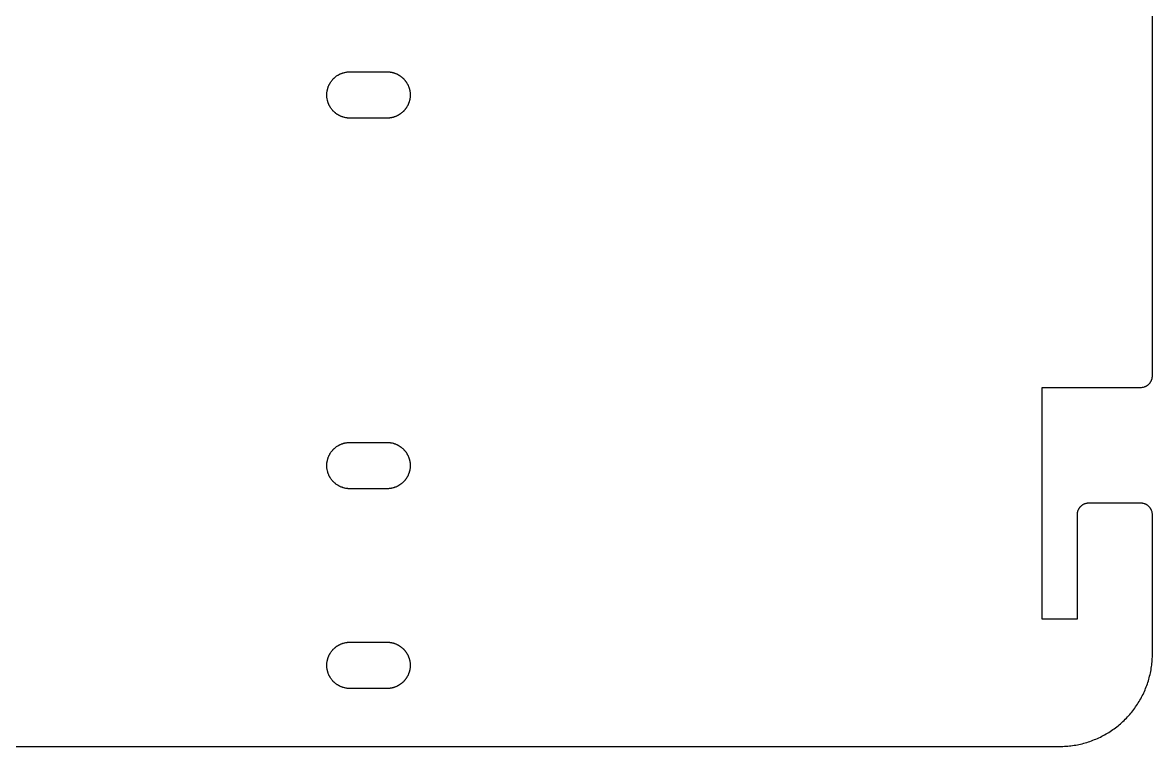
# Model space of a CAD drawing. Header units: metres. Extents: x 0 to 195, y 0 to 250.
# Drawn here: x 97.5 to 195, y 0 to 62.5 of the extents above; entities that cross this region are included whole.
import ezdxf

# ---------------------------------------------------------------- set-up
doc = ezdxf.new("R2010")
doc.units = ezdxf.units.M

msp = doc.modelspace()

# ---------------------------------------------------------------- linework, layer by layer
for p, q in [((195, 31.9824), (195, 212.317)), ((124.195, 57.5088), (124.218, 57.5352)), ((124.218, 57.5352), (124.24, 57.5625)), ((124.24, 57.5625), (124.264, 57.5879)), ((124.264, 57.5879), (124.287, 57.6143)), ((124.287, 57.6143), (124.312, 57.6396)), ((124.312, 57.6396), (124.36, 57.6885)), ((124.36, 57.6885), (124.386, 57.7129)), ((124.386, 57.7129), (124.412, 57.7363)), ((124.412, 57.7363), (124.438, 57.7598)), ((124.438, 57.7598), (124.465, 57.7822)), ((124.465, 57.7822), (124.491, 57.8047)), ((124.491, 57.8047), (124.546, 57.8477)), ((124.546, 57.8477), (124.603, 57.8887)), ((124.603, 57.8887), (124.661, 57.9277)), ((124.661, 57.9277), (124.69, 57.9463)), ((124.69, 57.9463), (124.72, 57.9639)), ((124.72, 57.9639), (124.75, 57.9824)), ((124.75, 57.9824), (124.78, 57.999)), ((124.78, 57.999), (124.812, 58.0156)), ((124.812, 58.0156), (124.842, 58.0322)), ((124.842, 58.0322), (124.873, 58.0479)), ((124.873, 58.0479), (124.904, 58.0625)), ((124.904, 58.0625), (124.937, 58.0771)), ((124.937, 58.0771), (125.001, 58.1045)), ((125.001, 58.1045), (125.033, 58.1172)), ((125.033, 58.1172), (125.066, 58.1289)), ((125.066, 58.1289), (125.099, 58.1406)), ((125.099, 58.1406), (125.132, 58.1523)), ((125.132, 58.1523), (125.165, 58.1631)), ((125.165, 58.1631), (125.198, 58.1729)), ((125.198, 58.1729), (125.267, 58.1904)), ((125.267, 58.1904), (125.3, 58.1992)), ((125.3, 58.1992), (125.402, 58.2197)), ((125.402, 58.2197), (125.438, 58.2256)), ((125.438, 58.2256), (125.506, 58.2354)), ((125.506, 58.2354), (125.541, 58.2393)), ((125.541, 58.2393), (125.576, 58.2422)), ((125.576, 58.2422), (125.61, 58.2451)), ((125.61, 58.2451), (125.681, 58.249)), ((125.681, 58.249), (125.715, 58.25)), ((125.715, 58.25), (128.985, 58.25)), ((128.985, 58.25), (129.02, 58.249)), ((129.02, 58.249), (129.09, 58.2451)), ((129.09, 58.2451), (129.124, 58.2422)), ((129.124, 58.2422), (129.159, 58.2393)), ((129.159, 58.2393), (129.193, 58.2354)), ((129.193, 58.2354), (129.229, 58.2305)), ((129.229, 58.2305), (129.263, 58.2256)), ((129.263, 58.2256), (129.297, 58.2197)), ((129.297, 58.2197), (129.332, 58.2129)), ((129.332, 58.2129), (129.366, 58.2061)), ((129.366, 58.2061), (129.399, 58.1992)), ((129.399, 58.1992), (129.468, 58.1816)), ((129.468, 58.1816), (129.501, 58.1729)), ((129.501, 58.1729), (129.535, 58.1631)), ((129.535, 58.1631), (129.568, 58.1523)), ((129.568, 58.1523), (129.602, 58.1406)), ((129.602, 58.1406), (129.634, 58.1289)), ((129.634, 58.1289), (129.667, 58.1172)), ((129.667, 58.1172), (129.699, 58.1045)), ((129.699, 58.1045), (129.764, 58.0771)), ((129.764, 58.0771), (129.795, 58.0625)), ((129.795, 58.0625), (129.827, 58.0479)), ((129.827, 58.0479), (129.858, 58.0322)), ((129.858, 58.0322), (129.889, 58.0156)), ((129.889, 58.0156), (129.92, 57.999)), ((129.92, 57.999), (129.95, 57.9824)), ((129.95, 57.9824), (129.98, 57.9639)), ((129.98, 57.9639), (130.01, 57.9463)), ((130.01, 57.9463), (130.039, 57.9277)), ((130.039, 57.9277), (130.068, 57.9082)), ((130.068, 57.9082), (130.097, 57.8887)), ((130.097, 57.8887), (130.126, 57.8682)), ((130.126, 57.8682), (130.153, 57.8477)), ((130.153, 57.8477), (130.182, 57.8262)), ((130.182, 57.8262), (130.209, 57.8047)), ((130.209, 57.8047), (130.262, 57.7598)), ((130.262, 57.7598), (130.314, 57.7129)), ((130.314, 57.7129), (130.339, 57.6885)), ((130.339, 57.6885), (130.364, 57.6641)), ((130.364, 57.6641), (130.389, 57.6396)), ((130.389, 57.6396), (130.413, 57.6143)), ((130.413, 57.6143), (130.437, 57.5879)), ((130.437, 57.5879), (130.459, 57.5625)), ((130.459, 57.5625), (130.482, 57.5352)), ((130.482, 57.5352), (130.504, 57.5088)), ((123.765, 56.4941), (123.774, 56.5625)), ((123.774, 56.5625), (123.78, 56.5977)), ((123.78, 56.5977), (123.801, 56.7002)), ((123.801, 56.7002), (123.81, 56.7334)), ((123.81, 56.7334), (123.827, 56.8018)), ((123.827, 56.8018), (123.837, 56.835)), ((123.837, 56.835), (123.848, 56.8682)), ((123.848, 56.8682), (123.859, 56.9014)), ((123.859, 56.9014), (123.871, 56.9336)), ((123.871, 56.9336), (123.883, 56.9668)), ((123.883, 56.9668), (123.896, 56.999)), ((123.896, 56.999), (123.923, 57.0635)), ((123.923, 57.0635), (123.938, 57.0957)), ((123.938, 57.0957), (123.952, 57.127)), ((123.952, 57.127), (123.968, 57.1582)), ((123.968, 57.1582), (123.984, 57.1885)), ((123.984, 57.1885), (124.001, 57.2197)), ((124.001, 57.2197), (124.018, 57.25)), ((124.018, 57.25), (124.036, 57.2803)), ((124.036, 57.2803), (124.054, 57.3096)), ((124.054, 57.3096), (124.072, 57.3389)), ((124.072, 57.3389), (124.111, 57.3975)), ((124.111, 57.3975), (124.152, 57.4541)), ((124.152, 57.4541), (124.195, 57.5088)), ((130.504, 57.5088), (130.526, 57.4814)), ((130.526, 57.4814), (130.547, 57.4541)), ((130.547, 57.4541), (130.568, 57.4258)), ((130.568, 57.4258), (130.588, 57.3975)), ((130.588, 57.3975), (130.608, 57.3682)), ((130.608, 57.3682), (130.627, 57.3389)), ((130.627, 57.3389), (130.646, 57.3096)), ((130.646, 57.3096), (130.664, 57.2803)), ((130.664, 57.2803), (130.699, 57.2197)), ((130.699, 57.2197), (130.716, 57.1885)), ((130.716, 57.1885), (130.732, 57.1582)), ((130.732, 57.1582), (130.748, 57.127)), ((130.748, 57.127), (130.763, 57.0957)), ((130.763, 57.0957), (130.777, 57.0635)), ((130.777, 57.0635), (130.805, 56.999)), ((130.805, 56.999), (130.817, 56.9668)), ((130.817, 56.9668), (130.829, 56.9336)), ((130.829, 56.9336), (130.841, 56.9014)), ((130.841, 56.9014), (130.853, 56.8682)), ((130.853, 56.8682), (130.872, 56.8018)), ((130.872, 56.8018), (130.882, 56.7676)), ((130.882, 56.7676), (130.891, 56.7334)), ((130.891, 56.7334), (130.898, 56.7002)), ((130.898, 56.7002), (130.906, 56.666)), ((130.906, 56.666), (130.92, 56.5977)), ((130.92, 56.5977), (130.926, 56.5625)), ((130.926, 56.5625), (130.936, 56.4941)), ((123.75, 56.2852), (123.751, 56.3193)), ((123.75, 56.2148), (123.75, 56.2852)), ((123.751, 56.1807), (123.75, 56.2148)), ((123.751, 56.3193), (123.755, 56.3896)), ((123.755, 56.1104), (123.751, 56.1807)), ((123.755, 56.3896), (123.758, 56.4238)), ((123.758, 56.0762), (123.755, 56.1104)), ((123.758, 56.4238), (123.761, 56.459)), ((123.761, 56.041), (123.758, 56.0762)), ((123.761, 56.459), (123.765, 56.4941)), ((123.765, 56.0059), (123.761, 56.041)), ((123.774, 55.9375), (123.765, 56.0059)), ((123.78, 55.9023), (123.774, 55.9375)), ((123.801, 55.7998), (123.78, 55.9023)), ((123.81, 55.7666), (123.801, 55.7998)), ((123.827, 55.6982), (123.81, 55.7666)), ((123.837, 55.665), (123.827, 55.6982)), ((123.848, 55.6318), (123.837, 55.665)), ((123.859, 55.5986), (123.848, 55.6318)), ((123.871, 55.5664), (123.859, 55.5986)), ((130.841, 55.5986), (130.829, 55.5664)), ((130.853, 55.6318), (130.841, 55.5986)), ((130.872, 55.6982), (130.853, 55.6318)), ((130.882, 55.7324), (130.872, 55.6982)), ((130.891, 55.7666), (130.882, 55.7324)), ((130.898, 55.7998), (130.891, 55.7666)), ((130.906, 55.834), (130.898, 55.7998)), ((130.92, 55.9023), (130.906, 55.834)), ((130.926, 55.9375), (130.92, 55.9023)), ((130.936, 56.0059), (130.926, 55.9375)), ((130.936, 56.4941), (130.939, 56.459)), ((130.939, 56.041), (130.936, 56.0059)), ((130.939, 56.459), (130.942, 56.4238)), ((130.942, 56.0762), (130.939, 56.041)), ((130.942, 56.4238), (130.945, 56.3896)), ((130.945, 56.1104), (130.942, 56.0762)), ((130.945, 56.3896), (130.949, 56.3193)), ((130.949, 56.1807), (130.945, 56.1104)), ((130.949, 56.3193), (130.949, 56.2852)), ((130.949, 56.2852), (130.95, 56.25)), ((130.95, 56.25), (130.949, 56.2148)), ((130.949, 56.2148), (130.949, 56.1807)), ((123.883, 55.5332), (123.871, 55.5664)), ((123.896, 55.501), (123.883, 55.5332)), ((123.923, 55.4365), (123.896, 55.501)), ((123.938, 55.4043), (123.923, 55.4365)), ((123.952, 55.373), (123.938, 55.4043)), ((123.968, 55.3418), (123.952, 55.373)), ((123.984, 55.3115), (123.968, 55.3418)), ((124.001, 55.2803), (123.984, 55.3115)), ((124.018, 55.25), (124.001, 55.2803)), ((124.036, 55.2197), (124.018, 55.25)), ((124.054, 55.1904), (124.036, 55.2197)), ((124.072, 55.1611), (124.054, 55.1904)), ((124.111, 55.1025), (124.072, 55.1611)), ((124.152, 55.0459), (124.111, 55.1025)), ((124.195, 54.9912), (124.152, 55.0459)), ((124.218, 54.9648), (124.195, 54.9912)), ((124.24, 54.9375), (124.218, 54.9648)), ((124.264, 54.9121), (124.24, 54.9375)), ((124.287, 54.8857), (124.264, 54.9121)), ((124.312, 54.8604), (124.287, 54.8857)), ((124.36, 54.8115), (124.312, 54.8604)), ((124.386, 54.7871), (124.36, 54.8115)), ((124.412, 54.7637), (124.386, 54.7871)), ((124.438, 54.7402), (124.412, 54.7637)), ((124.465, 54.7178), (124.438, 54.7402)), ((124.491, 54.6953), (124.465, 54.7178)), ((124.546, 54.6523), (124.491, 54.6953)), ((124.603, 54.6113), (124.546, 54.6523)), ((124.661, 54.5723), (124.603, 54.6113)), ((130.097, 54.6113), (130.068, 54.5918)), ((130.126, 54.6318), (130.097, 54.6113)), ((130.153, 54.6523), (130.126, 54.6318)), ((130.182, 54.6738), (130.153, 54.6523)), ((130.209, 54.6953), (130.182, 54.6738)), ((130.262, 54.7402), (130.209, 54.6953)), ((130.314, 54.7871), (130.262, 54.7402)), ((130.339, 54.8115), (130.314, 54.7871)), ((130.364, 54.8359), (130.339, 54.8115)), ((130.389, 54.8604), (130.364, 54.8359)), ((130.413, 54.8857), (130.389, 54.8604)), ((130.437, 54.9121), (130.413, 54.8857)), ((130.459, 54.9375), (130.437, 54.9121)), ((130.482, 54.9648), (130.459, 54.9375)), ((130.504, 54.9912), (130.482, 54.9648)), ((130.526, 55.0186), (130.504, 54.9912)), ((130.547, 55.0459), (130.526, 55.0186)), ((130.568, 55.0742), (130.547, 55.0459)), ((130.588, 55.1025), (130.568, 55.0742)), ((130.608, 55.1318), (130.588, 55.1025)), ((130.627, 55.1611), (130.608, 55.1318)), ((130.646, 55.1904), (130.627, 55.1611)), ((130.664, 55.2197), (130.646, 55.1904)), ((130.699, 55.2803), (130.664, 55.2197)), ((130.716, 55.3115), (130.699, 55.2803)), ((130.732, 55.3418), (130.716, 55.3115)), ((130.748, 55.373), (130.732, 55.3418)), ((130.763, 55.4043), (130.748, 55.373)), ((130.777, 55.4365), (130.763, 55.4043)), ((130.805, 55.501), (130.777, 55.4365)), ((130.817, 55.5332), (130.805, 55.501)), ((130.829, 55.5664), (130.817, 55.5332)), ((124.69, 54.5537), (124.661, 54.5723)), ((124.72, 54.5361), (124.69, 54.5537)), ((124.75, 54.5176), (124.72, 54.5361)), ((124.78, 54.501), (124.75, 54.5176)), ((124.812, 54.4844), (124.78, 54.501)), ((124.842, 54.4678), (124.812, 54.4844)), ((124.873, 54.4521), (124.842, 54.4678)), ((124.904, 54.4375), (124.873, 54.4521)), ((124.937, 54.4229), (124.904, 54.4375)), ((125.001, 54.3955), (124.937, 54.4229)), ((125.033, 54.3828), (125.001, 54.3955)), ((125.066, 54.3711), (125.033, 54.3828)), ((125.099, 54.3594), (125.066, 54.3711)), ((125.132, 54.3477), (125.099, 54.3594)), ((125.165, 54.3369), (125.132, 54.3477)), ((125.198, 54.3271), (125.165, 54.3369)), ((125.267, 54.3096), (125.198, 54.3271)), ((125.3, 54.3008), (125.267, 54.3096)), ((125.402, 54.2803), (125.3, 54.3008)), ((125.438, 54.2744), (125.402, 54.2803)), ((125.506, 54.2646), (125.438, 54.2744)), ((125.541, 54.2607), (125.506, 54.2646)), ((125.576, 54.2578), (125.541, 54.2607)), ((125.61, 54.2549), (125.576, 54.2578)), ((125.681, 54.251), (125.61, 54.2549)), ((125.715, 54.25), (125.681, 54.251)), ((128.985, 54.25), (125.715, 54.25)), ((129.02, 54.251), (128.985, 54.25)), ((129.09, 54.2549), (129.02, 54.251)), ((129.124, 54.2578), (129.09, 54.2549)), ((129.159, 54.2607), (129.124, 54.2578)), ((129.193, 54.2646), (129.159, 54.2607)), ((129.229, 54.2695), (129.193, 54.2646)), ((129.263, 54.2744), (129.229, 54.2695)), ((129.297, 54.2803), (129.263, 54.2744)), ((129.332, 54.2871), (129.297, 54.2803)), ((129.366, 54.2939), (129.332, 54.2871)), ((129.399, 54.3008), (129.366, 54.2939)), ((129.468, 54.3184), (129.399, 54.3008)), ((129.501, 54.3271), (129.468, 54.3184)), ((129.535, 54.3369), (129.501, 54.3271)), ((129.568, 54.3477), (129.535, 54.3369)), ((129.602, 54.3594), (129.568, 54.3477)), ((129.634, 54.3711), (129.602, 54.3594)), ((129.667, 54.3828), (129.634, 54.3711)), ((129.699, 54.3955), (129.667, 54.3828)), ((129.764, 54.4229), (129.699, 54.3955)), ((129.795, 54.4375), (129.764, 54.4229)), ((129.827, 54.4521), (129.795, 54.4375)), ((129.858, 54.4678), (129.827, 54.4521)), ((129.889, 54.4844), (129.858, 54.4678)), ((129.92, 54.501), (129.889, 54.4844)), ((129.95, 54.5176), (129.92, 54.501)), ((129.98, 54.5361), (129.95, 54.5176)), ((130.01, 54.5537), (129.98, 54.5361)), ((130.039, 54.5723), (130.01, 54.5537)), ((130.068, 54.5918), (130.039, 54.5723)), ((194.588, 31.1914), (194.602, 31.2012)), ((194.602, 31.2012), (194.629, 31.2227)), ((194.629, 31.2227), (194.643, 31.2344)), ((194.643, 31.2344), (194.656, 31.2451)), ((194.656, 31.2451), (194.694, 31.2803)), ((194.694, 31.2803), (194.72, 31.3057)), ((194.72, 31.3057), (194.755, 31.3438)), ((194.755, 31.3438), (194.766, 31.3574)), ((194.766, 31.3574), (194.777, 31.3711)), ((194.777, 31.3711), (194.799, 31.3984)), ((194.799, 31.3984), (194.809, 31.4121)), ((194.809, 31.4121), (194.819, 31.4268)), ((194.819, 31.4268), (194.829, 31.4404)), ((194.829, 31.4404), (194.839, 31.4551)), ((194.839, 31.4551), (194.848, 31.4697)), ((194.848, 31.4697), (194.857, 31.4854)), ((194.857, 31.4854), (194.866, 31.5)), ((194.866, 31.5), (194.875, 31.5156)), ((194.875, 31.5156), (194.883, 31.5303)), ((194.883, 31.5303), (194.906, 31.5771)), ((194.906, 31.5771), (194.913, 31.5938)), ((194.913, 31.5938), (194.921, 31.6094)), ((194.921, 31.6094), (194.927, 31.625)), ((194.927, 31.625), (194.934, 31.6416)), ((194.934, 31.6416), (194.951, 31.6914)), ((194.951, 31.6914), (194.971, 31.7578)), ((194.971, 31.7578), (194.975, 31.7754)), ((194.975, 31.7754), (194.979, 31.792)), ((194.979, 31.792), (194.981, 31.8096)), ((194.981, 31.8096), (194.984, 31.8262)), ((194.984, 31.8262), (194.987, 31.8438)), ((194.987, 31.8438), (194.99, 31.8604)), ((194.99, 31.8604), (194.998, 31.9307)), ((194.998, 31.9307), (194.999, 31.9473)), ((194.999, 31.9648), (195, 31.9824)), ((194.999, 31.9473), (194.999, 31.9648)), ((185.5, 11), (185.5, 31)), ((185.5, 31), (194.018, 31)), ((194.018, 31), (194.035, 31.001)), ((194.035, 31.001), (194.053, 31.001)), ((194.053, 31.001), (194.069, 31.002)), ((194.069, 31.002), (194.14, 31.0098)), ((194.14, 31.0098), (194.156, 31.0127)), ((194.156, 31.0127), (194.174, 31.0156)), ((194.174, 31.0156), (194.19, 31.0186)), ((194.19, 31.0186), (194.208, 31.0215)), ((194.208, 31.0215), (194.225, 31.0254)), ((194.225, 31.0254), (194.242, 31.0293)), ((194.242, 31.0293), (194.309, 31.0488)), ((194.309, 31.0488), (194.358, 31.0664)), ((194.358, 31.0664), (194.375, 31.0732)), ((194.375, 31.0732), (194.391, 31.0791)), ((194.391, 31.0791), (194.406, 31.0869)), ((194.406, 31.0869), (194.423, 31.0938)), ((194.423, 31.0938), (194.47, 31.1172)), ((194.47, 31.1172), (194.484, 31.125)), ((194.484, 31.125), (194.5, 31.1338)), ((194.5, 31.1338), (194.515, 31.1426)), ((194.515, 31.1426), (194.53, 31.1523)), ((194.53, 31.1523), (194.545, 31.1611)), ((194.545, 31.1611), (194.56, 31.1709)), ((194.56, 31.1709), (194.573, 31.1807)), ((194.573, 31.1807), (194.588, 31.1914)), ((124.072, 25.3389), (124.111, 25.3975)), ((124.111, 25.3975), (124.152, 25.4541)), ((124.152, 25.4541), (124.195, 25.5088)), ((124.195, 25.5088), (124.218, 25.5352)), ((124.218, 25.5352), (124.24, 25.5625)), ((124.24, 25.5625), (124.264, 25.5879)), ((124.264, 25.5879), (124.287, 25.6143)), ((124.287, 25.6143), (124.312, 25.6396)), ((124.312, 25.6396), (124.36, 25.6885)), ((124.36, 25.6885), (124.386, 25.7129)), ((124.386, 25.7129), (124.412, 25.7363)), ((124.412, 25.7363), (124.438, 25.7598)), ((124.438, 25.7598), (124.465, 25.7822)), ((124.465, 25.7822), (124.491, 25.8047)), ((124.491, 25.8047), (124.546, 25.8477)), ((124.546, 25.8477), (124.603, 25.8887)), ((124.603, 25.8887), (124.661, 25.9277)), ((124.661, 25.9277), (124.69, 25.9463)), ((124.69, 25.9463), (124.72, 25.9639)), ((124.72, 25.9639), (124.75, 25.9824)), ((124.75, 25.9824), (124.78, 25.999)), ((124.78, 25.999), (124.812, 26.0156)), ((124.812, 26.0156), (124.842, 26.0322)), ((124.842, 26.0322), (124.873, 26.0479)), ((124.873, 26.0479), (124.904, 26.0625)), ((124.904, 26.0625), (124.937, 26.0771)), ((124.937, 26.0771), (125.001, 26.1045)), ((125.001, 26.1045), (125.033, 26.1172)), ((125.033, 26.1172), (125.066, 26.1289)), ((125.066, 26.1289), (125.099, 26.1406)), ((125.099, 26.1406), (125.132, 26.1523)), ((125.132, 26.1523), (125.165, 26.1631)), ((125.165, 26.1631), (125.198, 26.1729)), ((125.198, 26.1729), (125.267, 26.1904)), ((125.267, 26.1904), (125.3, 26.1992)), ((125.3, 26.1992), (125.402, 26.2197)), ((125.402, 26.2197), (125.438, 26.2256)), ((125.438, 26.2256), (125.506, 26.2354)), ((125.506, 26.2354), (125.541, 26.2393)), ((125.541, 26.2393), (125.576, 26.2422)), ((125.576, 26.2422), (125.61, 26.2451)), ((125.61, 26.2451), (125.681, 26.249)), ((125.681, 26.249), (125.715, 26.25)), ((125.715, 26.25), (128.985, 26.25)), ((128.985, 26.25), (129.02, 26.249)), ((129.02, 26.249), (129.09, 26.2451)), ((129.09, 26.2451), (129.124, 26.2422)), ((129.124, 26.2422), (129.159, 26.2393)), ((129.159, 26.2393), (129.193, 26.2354)), ((129.193, 26.2354), (129.229, 26.2305)), ((129.229, 26.2305), (129.263, 26.2256)), ((129.263, 26.2256), (129.297, 26.2197)), ((129.297, 26.2197), (129.332, 26.2129)), ((129.332, 26.2129), (129.366, 26.2061)), ((129.366, 26.2061), (129.399, 26.1992)), ((129.399, 26.1992), (129.468, 26.1816)), ((129.468, 26.1816), (129.501, 26.1729)), ((129.501, 26.1729), (129.535, 26.1631)), ((129.535, 26.1631), (129.568, 26.1523)), ((129.568, 26.1523), (129.602, 26.1406)), ((129.602, 26.1406), (129.634, 26.1289)), ((129.634, 26.1289), (129.667, 26.1172)), ((129.667, 26.1172), (129.699, 26.1045)), ((129.699, 26.1045), (129.764, 26.0771)), ((129.764, 26.0771), (129.795, 26.0625)), ((129.795, 26.0625), (129.827, 26.0479)), ((129.827, 26.0479), (129.858, 26.0322)), ((129.858, 26.0322), (129.889, 26.0156)), ((129.889, 26.0156), (129.92, 25.999)), ((129.92, 25.999), (129.95, 25.9824)), ((129.95, 25.9824), (129.98, 25.9639)), ((129.98, 25.9639), (130.01, 25.9463)), ((130.01, 25.9463), (130.039, 25.9277)), ((130.039, 25.9277), (130.068, 25.9082)), ((130.068, 25.9082), (130.097, 25.8887)), ((130.097, 25.8887), (130.126, 25.8682)), ((130.126, 25.8682), (130.153, 25.8477)), ((130.153, 25.8477), (130.182, 25.8262)), ((130.182, 25.8262), (130.209, 25.8047)), ((130.209, 25.8047), (130.262, 25.7598)), ((130.262, 25.7598), (130.314, 25.7129)), ((130.314, 25.7129), (130.339, 25.6885)), ((130.339, 25.6885), (130.364, 25.6641)), ((130.364, 25.6641), (130.389, 25.6396)), ((130.389, 25.6396), (130.413, 25.6143)), ((130.413, 25.6143), (130.437, 25.5879)), ((130.437, 25.5879), (130.459, 25.5625)), ((130.459, 25.5625), (130.482, 25.5352)), ((130.482, 25.5352), (130.504, 25.5088)), ((130.504, 25.5088), (130.526, 25.4814)), ((130.526, 25.4814), (130.547, 25.4541)), ((130.547, 25.4541), (130.568, 25.4258)), ((130.568, 25.4258), (130.588, 25.3975)), ((130.588, 25.3975), (130.608, 25.3682)), ((130.608, 25.3682), (130.627, 25.3389)), ((123.751, 24.3193), (123.755, 24.3896)), ((123.755, 24.3896), (123.758, 24.4238)), ((123.758, 24.4238), (123.761, 24.459)), ((123.761, 24.459), (123.765, 24.4941)), ((123.765, 24.4941), (123.774, 24.5625)), ((123.774, 24.5625), (123.78, 24.5977)), ((123.78, 24.5977), (123.801, 24.7002)), ((123.801, 24.7002), (123.81, 24.7334)), ((123.81, 24.7334), (123.827, 24.8018)), ((123.827, 24.8018), (123.837, 24.835)), ((123.837, 24.835), (123.848, 24.8682)), ((123.848, 24.8682), (123.859, 24.9014)), ((123.859, 24.9014), (123.871, 24.9336)), ((123.871, 24.9336), (123.883, 24.9668)), ((123.883, 24.9668), (123.896, 24.999)), ((123.896, 24.999), (123.923, 25.0635)), ((123.923, 25.0635), (123.938, 25.0957)), ((123.938, 25.0957), (123.952, 25.127)), ((123.952, 25.127), (123.968, 25.1582)), ((123.968, 25.1582), (123.984, 25.1885)), ((123.984, 25.1885), (124.001, 25.2197)), ((124.001, 25.2197), (124.018, 25.25)), ((124.018, 25.25), (124.036, 25.2803)), ((124.036, 25.2803), (124.054, 25.3096)), ((124.054, 25.3096), (124.072, 25.3389)), ((130.627, 25.3389), (130.646, 25.3096)), ((130.646, 25.3096), (130.664, 25.2803)), ((130.664, 25.2803), (130.699, 25.2197)), ((130.699, 25.2197), (130.716, 25.1885)), ((130.716, 25.1885), (130.732, 25.1582)), ((130.732, 25.1582), (130.748, 25.127)), ((130.748, 25.127), (130.763, 25.0957)), ((130.763, 25.0957), (130.777, 25.0635)), ((130.777, 25.0635), (130.805, 24.999)), ((130.805, 24.999), (130.817, 24.9668)), ((130.817, 24.9668), (130.829, 24.9336)), ((130.829, 24.9336), (130.841, 24.9014)), ((130.841, 24.9014), (130.853, 24.8682)), ((130.853, 24.8682), (130.872, 24.8018)), ((130.872, 24.8018), (130.882, 24.7676)), ((130.882, 24.7676), (130.891, 24.7334)), ((130.891, 24.7334), (130.898, 24.7002)), ((130.898, 24.7002), (130.906, 24.666)), ((130.906, 24.666), (130.92, 24.5977)), ((130.92, 24.5977), (130.926, 24.5625)), ((130.926, 24.5625), (130.936, 24.4941)), ((130.936, 24.4941), (130.939, 24.459)), ((130.939, 24.459), (130.942, 24.4238)), ((130.942, 24.4238), (130.945, 24.3896)), ((130.945, 24.3896), (130.949, 24.3193)), ((123.75, 24.2852), (123.751, 24.3193)), ((123.75, 24.2148), (123.75, 24.2852)), ((123.751, 24.1807), (123.75, 24.2148)), ((123.755, 24.1104), (123.751, 24.1807)), ((123.758, 24.0762), (123.755, 24.1104)), ((123.761, 24.041), (123.758, 24.0762)), ((123.765, 24.0059), (123.761, 24.041)), ((123.774, 23.9375), (123.765, 24.0059)), ((123.78, 23.9023), (123.774, 23.9375)), ((123.801, 23.7998), (123.78, 23.9023)), ((123.81, 23.7666), (123.801, 23.7998)), ((123.827, 23.6982), (123.81, 23.7666)), ((123.837, 23.665), (123.827, 23.6982)), ((123.848, 23.6318), (123.837, 23.665)), ((123.859, 23.5986), (123.848, 23.6318)), ((123.871, 23.5664), (123.859, 23.5986)), ((123.883, 23.5332), (123.871, 23.5664)), ((123.896, 23.501), (123.883, 23.5332)), ((123.923, 23.4365), (123.896, 23.501)), ((123.938, 23.4043), (123.923, 23.4365)), ((123.952, 23.373), (123.938, 23.4043)), ((130.763, 23.4043), (130.748, 23.373)), ((130.777, 23.4365), (130.763, 23.4043)), ((130.805, 23.501), (130.777, 23.4365)), ((130.817, 23.5332), (130.805, 23.501)), ((130.829, 23.5664), (130.817, 23.5332)), ((130.841, 23.5986), (130.829, 23.5664)), ((130.853, 23.6318), (130.841, 23.5986)), ((130.872, 23.6982), (130.853, 23.6318)), ((130.882, 23.7324), (130.872, 23.6982)), ((130.891, 23.7666), (130.882, 23.7324)), ((130.898, 23.7998), (130.891, 23.7666)), ((130.906, 23.834), (130.898, 23.7998)), ((130.92, 23.9023), (130.906, 23.834)), ((130.926, 23.9375), (130.92, 23.9023)), ((130.936, 24.0059), (130.926, 23.9375)), ((130.939, 24.041), (130.936, 24.0059)), ((130.942, 24.0762), (130.939, 24.041)), ((130.945, 24.1104), (130.942, 24.0762)), ((130.949, 24.1807), (130.945, 24.1104)), ((130.949, 24.3193), (130.949, 24.2852)), ((130.949, 24.2852), (130.95, 24.25)), ((130.95, 24.25), (130.949, 24.2148)), ((130.949, 24.2148), (130.949, 24.1807)), ((123.968, 23.3418), (123.952, 23.373)), ((123.984, 23.3115), (123.968, 23.3418)), ((124.001, 23.2803), (123.984, 23.3115)), ((124.018, 23.25), (124.001, 23.2803)), ((124.036, 23.2197), (124.018, 23.25)), ((124.054, 23.1904), (124.036, 23.2197)), ((124.072, 23.1611), (124.054, 23.1904)), ((124.111, 23.1025), (124.072, 23.1611)), ((124.152, 23.0459), (124.111, 23.1025)), ((124.195, 22.9912), (124.152, 23.0459)), ((124.218, 22.9648), (124.195, 22.9912)), ((124.24, 22.9375), (124.218, 22.9648)), ((124.264, 22.9121), (124.24, 22.9375)), ((124.287, 22.8857), (124.264, 22.9121)), ((124.312, 22.8604), (124.287, 22.8857)), ((124.36, 22.8115), (124.312, 22.8604)), ((124.386, 22.7871), (124.36, 22.8115)), ((124.412, 22.7637), (124.386, 22.7871)), ((124.438, 22.7402), (124.412, 22.7637)), ((124.465, 22.7178), (124.438, 22.7402)), ((124.491, 22.6953), (124.465, 22.7178)), ((124.546, 22.6523), (124.491, 22.6953)), ((124.603, 22.6113), (124.546, 22.6523)), ((124.661, 22.5723), (124.603, 22.6113)), ((124.69, 22.5537), (124.661, 22.5723)), ((124.72, 22.5361), (124.69, 22.5537)), ((124.75, 22.5176), (124.72, 22.5361)), ((124.78, 22.501), (124.75, 22.5176)), ((124.812, 22.4844), (124.78, 22.501)), ((124.842, 22.4678), (124.812, 22.4844)), ((124.873, 22.4521), (124.842, 22.4678)), ((124.904, 22.4375), (124.873, 22.4521)), ((124.937, 22.4229), (124.904, 22.4375)), ((129.795, 22.4375), (129.764, 22.4229)), ((129.827, 22.4521), (129.795, 22.4375)), ((129.858, 22.4678), (129.827, 22.4521)), ((129.889, 22.4844), (129.858, 22.4678)), ((129.92, 22.501), (129.889, 22.4844)), ((129.95, 22.5176), (129.92, 22.501)), ((129.98, 22.5361), (129.95, 22.5176)), ((130.01, 22.5537), (129.98, 22.5361)), ((130.039, 22.5723), (130.01, 22.5537)), ((130.068, 22.5918), (130.039, 22.5723)), ((130.097, 22.6113), (130.068, 22.5918)), ((130.126, 22.6318), (130.097, 22.6113)), ((130.153, 22.6523), (130.126, 22.6318)), ((130.182, 22.6738), (130.153, 22.6523)), ((130.209, 22.6953), (130.182, 22.6738)), ((130.262, 22.7402), (130.209, 22.6953)), ((130.314, 22.7871), (130.262, 22.7402)), ((130.339, 22.8115), (130.314, 22.7871)), ((130.364, 22.8359), (130.339, 22.8115)), ((130.389, 22.8604), (130.364, 22.8359)), ((130.413, 22.8857), (130.389, 22.8604)), ((130.437, 22.9121), (130.413, 22.8857)), ((130.459, 22.9375), (130.437, 22.9121)), ((130.482, 22.9648), (130.459, 22.9375)), ((130.504, 22.9912), (130.482, 22.9648)), ((130.526, 23.0186), (130.504, 22.9912)), ((130.547, 23.0459), (130.526, 23.0186)), ((130.568, 23.0742), (130.547, 23.0459)), ((130.588, 23.1025), (130.568, 23.0742)), ((130.608, 23.1318), (130.588, 23.1025)), ((130.627, 23.1611), (130.608, 23.1318)), ((130.646, 23.1904), (130.627, 23.1611)), ((130.664, 23.2197), (130.646, 23.1904)), ((130.699, 23.2803), (130.664, 23.2197)), ((130.716, 23.3115), (130.699, 23.2803)), ((130.732, 23.3418), (130.716, 23.3115)), ((130.748, 23.373), (130.732, 23.3418)), ((125.001, 22.3955), (124.937, 22.4229)), ((125.033, 22.3828), (125.001, 22.3955)), ((125.066, 22.3711), (125.033, 22.3828)), ((125.099, 22.3594), (125.066, 22.3711)), ((125.132, 22.3477), (125.099, 22.3594)), ((125.165, 22.3369), (125.132, 22.3477)), ((125.198, 22.3271), (125.165, 22.3369)), ((125.267, 22.3096), (125.198, 22.3271)), ((125.3, 22.3008), (125.267, 22.3096)), ((125.402, 22.2803), (125.3, 22.3008)), ((125.438, 22.2744), (125.402, 22.2803)), ((125.506, 22.2646), (125.438, 22.2744)), ((125.541, 22.2607), (125.506, 22.2646)), ((125.576, 22.2578), (125.541, 22.2607)), ((125.61, 22.2549), (125.576, 22.2578)), ((125.681, 22.251), (125.61, 22.2549)), ((125.715, 22.25), (125.681, 22.251)), ((128.985, 22.25), (125.715, 22.25)), ((129.02, 22.251), (128.985, 22.25)), ((129.09, 22.2549), (129.02, 22.251)), ((129.124, 22.2578), (129.09, 22.2549)), ((129.159, 22.2607), (129.124, 22.2578)), ((129.193, 22.2646), (129.159, 22.2607)), ((129.229, 22.2695), (129.193, 22.2646)), ((129.263, 22.2744), (129.229, 22.2695)), ((129.297, 22.2803), (129.263, 22.2744)), ((129.332, 22.2871), (129.297, 22.2803)), ((129.366, 22.2939), (129.332, 22.2871)), ((129.399, 22.3008), (129.366, 22.2939)), ((129.468, 22.3184), (129.399, 22.3008)), ((129.501, 22.3271), (129.468, 22.3184)), ((129.535, 22.3369), (129.501, 22.3271)), ((129.568, 22.3477), (129.535, 22.3369)), ((129.602, 22.3594), (129.568, 22.3477)), ((129.634, 22.3711), (129.602, 22.3594)), ((129.667, 22.3828), (129.634, 22.3711)), ((129.699, 22.3955), (129.667, 22.3828)), ((129.764, 22.4229), (129.699, 22.3955)), ((188.625, 20.4844), (188.617, 20.4697)), ((188.634, 20.5), (188.625, 20.4844)), ((188.643, 20.5146), (188.634, 20.5)), ((188.652, 20.5303), (188.643, 20.5146)), ((188.661, 20.5449), (188.652, 20.5303)), ((188.671, 20.5596), (188.661, 20.5449)), ((188.681, 20.5732), (188.671, 20.5596)), ((188.691, 20.5879), (188.681, 20.5732)), ((188.701, 20.6016), (188.691, 20.5879)), ((188.723, 20.6289), (188.701, 20.6016)), ((188.734, 20.6426), (188.723, 20.6289)), ((188.745, 20.6562), (188.734, 20.6426)), ((188.78, 20.6943), (188.745, 20.6562)), ((188.806, 20.7197), (188.78, 20.6943)), ((188.844, 20.7549), (188.806, 20.7197)), ((188.857, 20.7656), (188.844, 20.7549)), ((188.871, 20.7773), (188.857, 20.7656)), ((188.898, 20.7988), (188.871, 20.7773)), ((188.912, 20.8086), (188.898, 20.7988)), ((188.927, 20.8193), (188.912, 20.8086)), ((188.94, 20.8291), (188.927, 20.8193)), ((188.955, 20.8389), (188.94, 20.8291)), ((188.97, 20.8477), (188.955, 20.8389)), ((188.985, 20.8574), (188.97, 20.8477)), ((189, 20.8662), (188.985, 20.8574)), ((189.016, 20.875), (189, 20.8662)), ((189.03, 20.8828), (189.016, 20.875)), ((189.077, 20.9062), (189.03, 20.8828)), ((189.094, 20.9131), (189.077, 20.9062)), ((189.109, 20.9209), (189.094, 20.9131)), ((189.125, 20.9268), (189.109, 20.9209)), ((189.142, 20.9336), (189.125, 20.9268)), ((189.191, 20.9512), (189.142, 20.9336)), ((189.258, 20.9707), (189.191, 20.9512)), ((189.275, 20.9746), (189.258, 20.9707)), ((189.292, 20.9785), (189.275, 20.9746)), ((189.31, 20.9814), (189.292, 20.9785)), ((189.326, 20.9844), (189.31, 20.9814)), ((189.344, 20.9873), (189.326, 20.9844)), ((189.36, 20.9902), (189.344, 20.9873)), ((189.431, 20.998), (189.36, 20.9902)), ((189.447, 20.999), (189.431, 20.998)), ((189.465, 20.999), (189.447, 20.999)), ((189.482, 21), (189.465, 20.999)), ((194.018, 21), (189.482, 21)), ((194.035, 20.999), (194.018, 21)), ((194.053, 20.999), (194.035, 20.999)), ((194.069, 20.998), (194.053, 20.999)), ((194.14, 20.9902), (194.069, 20.998)), ((194.156, 20.9873), (194.14, 20.9902)), ((194.174, 20.9844), (194.156, 20.9873)), ((194.19, 20.9814), (194.174, 20.9844)), ((194.208, 20.9785), (194.19, 20.9814)), ((194.225, 20.9746), (194.208, 20.9785)), ((194.242, 20.9707), (194.225, 20.9746)), ((194.309, 20.9512), (194.242, 20.9707)), ((194.358, 20.9336), (194.309, 20.9512)), ((194.375, 20.9268), (194.358, 20.9336)), ((194.391, 20.9209), (194.375, 20.9268)), ((194.406, 20.9131), (194.391, 20.9209)), ((194.423, 20.9062), (194.406, 20.9131)), ((194.47, 20.8828), (194.423, 20.9062)), ((194.484, 20.875), (194.47, 20.8828)), ((194.5, 20.8662), (194.484, 20.875)), ((194.515, 20.8574), (194.5, 20.8662)), ((194.53, 20.8477), (194.515, 20.8574)), ((194.545, 20.8389), (194.53, 20.8477)), ((194.56, 20.8291), (194.545, 20.8389)), ((194.573, 20.8193), (194.56, 20.8291)), ((194.588, 20.8086), (194.573, 20.8193)), ((194.602, 20.7988), (194.588, 20.8086)), ((194.629, 20.7773), (194.602, 20.7988)), ((194.643, 20.7656), (194.629, 20.7773)), ((194.656, 20.7549), (194.643, 20.7656)), ((194.694, 20.7197), (194.656, 20.7549)), ((194.72, 20.6943), (194.694, 20.7197)), ((194.755, 20.6562), (194.72, 20.6943)), ((194.766, 20.6426), (194.755, 20.6562)), ((194.777, 20.6289), (194.766, 20.6426)), ((194.799, 20.6016), (194.777, 20.6289)), ((194.809, 20.5879), (194.799, 20.6016)), ((194.819, 20.5732), (194.809, 20.5879)), ((194.829, 20.5596), (194.819, 20.5732)), ((194.839, 20.5449), (194.829, 20.5596)), ((194.848, 20.5303), (194.839, 20.5449)), ((194.857, 20.5146), (194.848, 20.5303)), ((194.866, 20.5), (194.857, 20.5146)), ((194.875, 20.4844), (194.866, 20.5)), ((194.883, 20.4697), (194.875, 20.4844)), ((188.501, 20.0352), (188.5, 20.0176)), ((188.5, 20.0176), (188.5, 11)), ((188.502, 20.0693), (188.501, 20.0527)), ((188.501, 20.0527), (188.501, 20.0352)), ((188.51, 20.1396), (188.502, 20.0693)), ((188.513, 20.1562), (188.51, 20.1396)), ((188.516, 20.1738), (188.513, 20.1562)), ((188.519, 20.1904), (188.516, 20.1738)), ((188.521, 20.208), (188.519, 20.1904)), ((188.525, 20.2246), (188.521, 20.208)), ((188.529, 20.2422), (188.525, 20.2246)), ((188.549, 20.3086), (188.529, 20.2422)), ((188.566, 20.3584), (188.549, 20.3086)), ((188.573, 20.375), (188.566, 20.3584)), ((188.579, 20.3906), (188.573, 20.375)), ((188.587, 20.4062), (188.579, 20.3906)), ((188.594, 20.4229), (188.587, 20.4062)), ((188.617, 20.4697), (188.594, 20.4229)), ((194.906, 20.4229), (194.883, 20.4697)), ((194.913, 20.4062), (194.906, 20.4229)), ((194.921, 20.3906), (194.913, 20.4062)), ((194.927, 20.375), (194.921, 20.3906)), ((194.934, 20.3584), (194.927, 20.375)), ((194.951, 20.3086), (194.934, 20.3584)), ((194.971, 20.2422), (194.951, 20.3086)), ((194.975, 20.2246), (194.971, 20.2422)), ((194.979, 20.208), (194.975, 20.2246)), ((194.981, 20.1904), (194.979, 20.208)), ((194.984, 20.1738), (194.981, 20.1904)), ((194.987, 20.1562), (194.984, 20.1738)), ((194.99, 20.1396), (194.987, 20.1562)), ((194.998, 20.0693), (194.99, 20.1396)), ((194.999, 20.0527), (194.998, 20.0693)), ((194.999, 20.0352), (194.999, 20.0527)), ((195, 20.0176), (194.999, 20.0352)), ((195, 8), (195, 20.0176)), ((188.5, 11), (185.5, 11)), ((124.812, 8.76562), (124.842, 8.78223)), ((124.842, 8.78223), (124.873, 8.79785)), ((124.873, 8.79785), (124.904, 8.8125)), ((124.904, 8.8125), (124.937, 8.82715)), ((124.937, 8.82715), (125.001, 8.85449)), ((125.001, 8.85449), (125.033, 8.86719)), ((125.033, 8.86719), (125.066, 8.87891)), ((125.066, 8.87891), (125.099, 8.89062)), ((125.099, 8.89062), (125.132, 8.90234)), ((125.132, 8.90234), (125.165, 8.91309)), ((125.165, 8.91309), (125.198, 8.92285)), ((125.198, 8.92285), (125.267, 8.94043)), ((125.267, 8.94043), (125.3, 8.94922)), ((125.3, 8.94922), (125.402, 8.96973)), ((125.402, 8.96973), (125.438, 8.97559)), ((125.438, 8.97559), (125.506, 8.98535)), ((125.506, 8.98535), (125.541, 8.98926)), ((125.541, 8.98926), (125.576, 8.99219)), ((125.576, 8.99219), (125.61, 8.99512)), ((125.61, 8.99512), (125.681, 8.99902)), ((125.681, 8.99902), (125.715, 9)), ((125.715, 9), (128.985, 9)), ((128.985, 9), (129.02, 8.99902)), ((129.02, 8.99902), (129.09, 8.99512)), ((129.09, 8.99512), (129.124, 8.99219)), ((129.124, 8.99219), (129.159, 8.98926)), ((129.159, 8.98926), (129.193, 8.98535)), ((129.193, 8.98535), (129.229, 8.98047)), ((129.229, 8.98047), (129.263, 8.97559)), ((129.263, 8.97559), (129.297, 8.96973)), ((129.297, 8.96973), (129.332, 8.96289)), ((129.332, 8.96289), (129.366, 8.95605)), ((129.366, 8.95605), (129.399, 8.94922)), ((129.399, 8.94922), (129.468, 8.93164)), ((129.468, 8.93164), (129.501, 8.92285)), ((129.501, 8.92285), (129.535, 8.91309)), ((129.535, 8.91309), (129.568, 8.90234)), ((129.568, 8.90234), (129.602, 8.89062)), ((129.602, 8.89062), (129.634, 8.87891)), ((129.634, 8.87891), (129.667, 8.86719)), ((129.667, 8.86719), (129.699, 8.85449)), ((129.699, 8.85449), (129.764, 8.82715)), ((129.764, 8.82715), (129.795, 8.8125)), ((129.795, 8.8125), (129.827, 8.79785)), ((129.827, 8.79785), (129.858, 8.78223)), ((129.858, 8.78223), (129.889, 8.76562)), ((123.896, 7.74902), (123.923, 7.81348)), ((123.923, 7.81348), (123.938, 7.8457)), ((123.938, 7.8457), (123.952, 7.87695)), ((123.952, 7.87695), (123.968, 7.9082)), ((123.968, 7.9082), (123.984, 7.93848)), ((123.984, 7.93848), (124.001, 7.96973)), ((124.001, 7.96973), (124.018, 8)), ((124.018, 8), (124.036, 8.03027)), ((124.036, 8.03027), (124.054, 8.05957)), ((124.054, 8.05957), (124.072, 8.08887)), ((124.072, 8.08887), (124.111, 8.14746)), ((124.111, 8.14746), (124.152, 8.2041)), ((124.152, 8.2041), (124.195, 8.25879)), ((124.195, 8.25879), (124.218, 8.28516)), ((124.218, 8.28516), (124.24, 8.3125)), ((124.24, 8.3125), (124.264, 8.33789)), ((124.264, 8.33789), (124.287, 8.36426)), ((124.287, 8.36426), (124.312, 8.38965)), ((124.312, 8.38965), (124.36, 8.43848)), ((124.36, 8.43848), (124.386, 8.46289)), ((124.386, 8.46289), (124.412, 8.48633)), ((124.412, 8.48633), (124.438, 8.50977)), ((124.438, 8.50977), (124.465, 8.53223)), ((124.465, 8.53223), (124.491, 8.55469)), ((124.491, 8.55469), (124.546, 8.59766)), ((124.546, 8.59766), (124.603, 8.63867)), ((124.603, 8.63867), (124.661, 8.67773)), ((124.661, 8.67773), (124.69, 8.69629)), ((124.69, 8.69629), (124.72, 8.71387)), ((124.72, 8.71387), (124.75, 8.73242)), ((124.75, 8.73242), (124.78, 8.74902)), ((124.78, 8.74902), (124.812, 8.76562)), ((129.889, 8.76562), (129.92, 8.74902)), ((129.92, 8.74902), (129.95, 8.73242)), ((129.95, 8.73242), (129.98, 8.71387)), ((129.98, 8.71387), (130.01, 8.69629)), ((130.01, 8.69629), (130.039, 8.67773)), ((130.039, 8.67773), (130.068, 8.6582)), ((130.068, 8.6582), (130.097, 8.63867)), ((130.097, 8.63867), (130.126, 8.61816)), ((130.126, 8.61816), (130.153, 8.59766)), ((130.153, 8.59766), (130.182, 8.57617)), ((130.182, 8.57617), (130.209, 8.55469)), ((130.209, 8.55469), (130.262, 8.50977)), ((130.262, 8.50977), (130.314, 8.46289)), ((130.314, 8.46289), (130.339, 8.43848)), ((130.339, 8.43848), (130.364, 8.41406)), ((130.364, 8.41406), (130.389, 8.38965)), ((130.389, 8.38965), (130.413, 8.36426)), ((130.413, 8.36426), (130.437, 8.33789)), ((130.437, 8.33789), (130.459, 8.3125)), ((130.459, 8.3125), (130.482, 8.28516)), ((130.482, 8.28516), (130.504, 8.25879)), ((130.504, 8.25879), (130.526, 8.23145)), ((130.526, 8.23145), (130.547, 8.2041)), ((130.547, 8.2041), (130.568, 8.17578)), ((130.568, 8.17578), (130.588, 8.14746)), ((130.588, 8.14746), (130.608, 8.11816)), ((130.608, 8.11816), (130.627, 8.08887)), ((130.627, 8.08887), (130.646, 8.05957)), ((130.646, 8.05957), (130.664, 8.03027)), ((130.664, 8.03027), (130.699, 7.96973)), ((130.699, 7.96973), (130.716, 7.93848)), ((130.716, 7.93848), (130.732, 7.9082)), ((130.732, 7.9082), (130.748, 7.87695)), ((130.748, 7.87695), (130.763, 7.8457)), ((130.763, 7.8457), (130.777, 7.81348)), ((130.777, 7.81348), (130.805, 7.74902)), ((194.995, 7.7207), (194.999, 7.86035)), ((194.999, 7.86035), (195, 8)), ((123.75, 7.03516), (123.751, 7.06934)), ((123.75, 6.96484), (123.75, 7.03516)), ((123.751, 6.93066), (123.75, 6.96484)), ((123.751, 7.06934), (123.755, 7.13965)), ((123.755, 6.86035), (123.751, 6.93066)), ((123.755, 7.13965), (123.758, 7.17383)), ((123.758, 6.82617), (123.755, 6.86035)), ((123.758, 7.17383), (123.761, 7.20898)), ((123.761, 6.79102), (123.758, 6.82617)), ((123.761, 7.20898), (123.765, 7.24414)), ((123.765, 7.24414), (123.774, 7.3125)), ((123.774, 7.3125), (123.78, 7.34766)), ((123.78, 7.34766), (123.801, 7.4502)), ((123.801, 7.4502), (123.81, 7.4834)), ((123.81, 7.4834), (123.827, 7.55176)), ((123.827, 7.55176), (123.837, 7.58496)), ((123.837, 7.58496), (123.848, 7.61816)), ((123.848, 7.61816), (123.859, 7.65137)), ((123.859, 7.65137), (123.871, 7.68359)), ((123.871, 7.68359), (123.883, 7.7168)), ((123.883, 7.7168), (123.896, 7.74902)), ((130.805, 7.74902), (130.817, 7.7168)), ((130.817, 7.7168), (130.829, 7.68359)), ((130.829, 7.68359), (130.841, 7.65137)), ((130.841, 7.65137), (130.853, 7.61816)), ((130.853, 7.61816), (130.872, 7.55176)), ((130.872, 7.55176), (130.882, 7.51758)), ((130.882, 7.51758), (130.891, 7.4834)), ((130.891, 7.4834), (130.898, 7.4502)), ((130.898, 7.4502), (130.906, 7.41602)), ((130.906, 7.41602), (130.92, 7.34766)), ((130.92, 7.34766), (130.926, 7.3125)), ((130.926, 7.3125), (130.936, 7.24414)), ((130.936, 7.24414), (130.939, 7.20898)), ((130.939, 7.20898), (130.942, 7.17383)), ((130.942, 6.82617), (130.939, 6.79102)), ((130.942, 7.17383), (130.945, 7.13965)), ((130.945, 6.86035), (130.942, 6.82617)), ((130.945, 7.13965), (130.949, 7.06934)), ((130.949, 6.93066), (130.945, 6.86035)), ((130.949, 7.06934), (130.949, 7.03516)), ((130.949, 7.03516), (130.95, 7)), ((130.95, 7), (130.949, 6.96484)), ((130.949, 6.96484), (130.949, 6.93066)), ((194.901, 6.74805), (194.922, 6.88672)), ((194.922, 6.88672), (194.94, 7.02539)), ((194.94, 7.02539), (194.956, 7.16406)), ((194.956, 7.16406), (194.97, 7.30273)), ((194.97, 7.30273), (194.98, 7.44238)), ((194.98, 7.44238), (194.989, 7.58105)), ((194.989, 7.58105), (194.995, 7.7207)), ((123.765, 6.75586), (123.761, 6.79102)), ((123.774, 6.6875), (123.765, 6.75586)), ((123.78, 6.65234), (123.774, 6.6875)), ((123.801, 6.5498), (123.78, 6.65234)), ((123.81, 6.5166), (123.801, 6.5498)), ((123.827, 6.44824), (123.81, 6.5166)), ((123.837, 6.41504), (123.827, 6.44824)), ((123.848, 6.38184), (123.837, 6.41504)), ((123.859, 6.34863), (123.848, 6.38184)), ((123.871, 6.31641), (123.859, 6.34863)), ((123.883, 6.2832), (123.871, 6.31641)), ((123.896, 6.25098), (123.883, 6.2832)), ((123.923, 6.18652), (123.896, 6.25098)), ((123.938, 6.1543), (123.923, 6.18652)), ((123.952, 6.12305), (123.938, 6.1543)), ((123.968, 6.0918), (123.952, 6.12305)), ((123.984, 6.06152), (123.968, 6.0918)), ((124.001, 6.03027), (123.984, 6.06152)), ((124.018, 6), (124.001, 6.03027)), ((124.036, 5.96973), (124.018, 6)), ((124.054, 5.94043), (124.036, 5.96973)), ((124.072, 5.91113), (124.054, 5.94043)), ((124.111, 5.85254), (124.072, 5.91113)), ((124.152, 5.7959), (124.111, 5.85254)), ((130.588, 5.85254), (130.568, 5.82422)), ((130.608, 5.88184), (130.588, 5.85254)), ((130.627, 5.91113), (130.608, 5.88184)), ((130.646, 5.94043), (130.627, 5.91113)), ((130.664, 5.96973), (130.646, 5.94043)), ((130.699, 6.03027), (130.664, 5.96973)), ((130.716, 6.06152), (130.699, 6.03027)), ((130.732, 6.0918), (130.716, 6.06152)), ((130.748, 6.12305), (130.732, 6.0918)), ((130.763, 6.1543), (130.748, 6.12305)), ((130.777, 6.18652), (130.763, 6.1543)), ((130.805, 6.25098), (130.777, 6.18652)), ((130.817, 6.2832), (130.805, 6.25098)), ((130.829, 6.31641), (130.817, 6.2832)), ((130.841, 6.34863), (130.829, 6.31641)), ((130.853, 6.38184), (130.841, 6.34863)), ((130.872, 6.44824), (130.853, 6.38184)), ((130.882, 6.48242), (130.872, 6.44824)), ((130.891, 6.5166), (130.882, 6.48242)), ((130.898, 6.5498), (130.891, 6.5166)), ((130.906, 6.58398), (130.898, 6.5498)), ((130.92, 6.65234), (130.906, 6.58398)), ((130.926, 6.6875), (130.92, 6.65234)), ((130.936, 6.75586), (130.926, 6.6875)), ((130.939, 6.79102), (130.936, 6.75586)), ((194.69, 5.79492), (194.728, 5.92969)), ((194.728, 5.92969), (194.763, 6.06445)), ((194.763, 6.06445), (194.795, 6.2002)), ((194.795, 6.2002), (194.825, 6.33691)), ((194.825, 6.33691), (194.853, 6.47363)), ((194.853, 6.47363), (194.879, 6.61035)), ((194.879, 6.61035), (194.901, 6.74805)), ((124.195, 5.74121), (124.152, 5.7959)), ((124.218, 5.71484), (124.195, 5.74121)), ((124.24, 5.6875), (124.218, 5.71484)), ((124.264, 5.66211), (124.24, 5.6875)), ((124.287, 5.63574), (124.264, 5.66211)), ((124.312, 5.61035), (124.287, 5.63574)), ((124.36, 5.56152), (124.312, 5.61035)), ((124.386, 5.53711), (124.36, 5.56152)), ((124.412, 5.51367), (124.386, 5.53711)), ((124.438, 5.49023), (124.412, 5.51367)), ((124.465, 5.46777), (124.438, 5.49023)), ((124.491, 5.44531), (124.465, 5.46777)), ((124.546, 5.40234), (124.491, 5.44531)), ((124.603, 5.36133), (124.546, 5.40234)), ((124.661, 5.32227), (124.603, 5.36133)), ((124.69, 5.30371), (124.661, 5.32227)), ((124.72, 5.28613), (124.69, 5.30371)), ((124.75, 5.26758), (124.72, 5.28613)), ((124.78, 5.25098), (124.75, 5.26758)), ((124.812, 5.23438), (124.78, 5.25098)), ((124.842, 5.21777), (124.812, 5.23438)), ((124.873, 5.20215), (124.842, 5.21777)), ((124.904, 5.1875), (124.873, 5.20215)), ((124.937, 5.17285), (124.904, 5.1875)), ((125.001, 5.14551), (124.937, 5.17285)), ((125.033, 5.13281), (125.001, 5.14551)), ((125.066, 5.12109), (125.033, 5.13281)), ((125.099, 5.10938), (125.066, 5.12109)), ((125.132, 5.09766), (125.099, 5.10938)), ((125.165, 5.08691), (125.132, 5.09766)), ((125.198, 5.07715), (125.165, 5.08691)), ((125.267, 5.05957), (125.198, 5.07715)), ((125.3, 5.05078), (125.267, 5.05957)), ((125.402, 5.03027), (125.3, 5.05078)), ((125.438, 5.02441), (125.402, 5.03027)), ((125.506, 5.01465), (125.438, 5.02441)), ((125.541, 5.01074), (125.506, 5.01465)), ((125.576, 5.00781), (125.541, 5.01074)), ((125.61, 5.00488), (125.576, 5.00781)), ((125.681, 5.00098), (125.61, 5.00488)), ((125.715, 5), (125.681, 5.00098)), ((128.985, 5), (125.715, 5)), ((129.02, 5.00098), (128.985, 5)), ((129.09, 5.00488), (129.02, 5.00098)), ((129.124, 5.00781), (129.09, 5.00488)), ((129.159, 5.01074), (129.124, 5.00781)), ((129.193, 5.01465), (129.159, 5.01074)), ((129.229, 5.01953), (129.193, 5.01465)), ((129.263, 5.02441), (129.229, 5.01953)), ((129.297, 5.03027), (129.263, 5.02441)), ((129.332, 5.03711), (129.297, 5.03027)), ((129.366, 5.04395), (129.332, 5.03711)), ((129.399, 5.05078), (129.366, 5.04395)), ((129.468, 5.06836), (129.399, 5.05078)), ((129.501, 5.07715), (129.468, 5.06836)), ((129.535, 5.08691), (129.501, 5.07715)), ((129.568, 5.09766), (129.535, 5.08691)), ((129.602, 5.10938), (129.568, 5.09766)), ((129.634, 5.12109), (129.602, 5.10938)), ((129.667, 5.13281), (129.634, 5.12109)), ((129.699, 5.14551), (129.667, 5.13281)), ((129.764, 5.17285), (129.699, 5.14551)), ((129.795, 5.1875), (129.764, 5.17285)), ((129.827, 5.20215), (129.795, 5.1875)), ((129.858, 5.21777), (129.827, 5.20215)), ((129.889, 5.23438), (129.858, 5.21777)), ((129.92, 5.25098), (129.889, 5.23438)), ((129.95, 5.26758), (129.92, 5.25098)), ((129.98, 5.28613), (129.95, 5.26758)), ((130.01, 5.30371), (129.98, 5.28613)), ((130.039, 5.32227), (130.01, 5.30371)), ((130.068, 5.3418), (130.039, 5.32227)), ((130.097, 5.36133), (130.068, 5.3418)), ((130.126, 5.38184), (130.097, 5.36133)), ((130.153, 5.40234), (130.126, 5.38184)), ((130.182, 5.42383), (130.153, 5.40234)), ((130.209, 5.44531), (130.182, 5.42383)), ((130.262, 5.49023), (130.209, 5.44531)), ((130.314, 5.53711), (130.262, 5.49023)), ((130.339, 5.56152), (130.314, 5.53711)), ((130.364, 5.58594), (130.339, 5.56152)), ((130.389, 5.61035), (130.364, 5.58594)), ((130.413, 5.63574), (130.389, 5.61035)), ((130.437, 5.66211), (130.413, 5.63574)), ((130.459, 5.6875), (130.437, 5.66211)), ((130.482, 5.71484), (130.459, 5.6875)), ((130.504, 5.74121), (130.482, 5.71484)), ((130.526, 5.76855), (130.504, 5.74121)), ((130.547, 5.7959), (130.526, 5.76855)), ((130.568, 5.82422), (130.547, 5.7959)), ((194.364, 4.87402), (194.417, 5.00293)), ((194.417, 5.00293), (194.469, 5.13281)), ((194.469, 5.13281), (194.518, 5.26367)), ((194.518, 5.26367), (194.564, 5.39551)), ((194.564, 5.39551), (194.608, 5.52832)), ((194.608, 5.52832), (194.65, 5.66113)), ((194.65, 5.66113), (194.69, 5.79492)), ((193.857, 3.87988), (193.928, 4)), ((193.928, 4), (193.997, 4.12109)), ((193.997, 4.12109), (194.063, 4.24414)), ((194.063, 4.24414), (194.128, 4.36816)), ((194.128, 4.36816), (194.19, 4.49316)), ((194.19, 4.49316), (194.25, 4.61914)), ((194.25, 4.61914), (194.309, 4.74609)), ((194.309, 4.74609), (194.364, 4.87402)), ((193.128, 2.85742), (193.217, 2.96582)), ((193.217, 2.96582), (193.304, 3.0752)), ((193.304, 3.0752), (193.389, 3.18555)), ((193.389, 3.18555), (193.472, 3.29785)), ((193.472, 3.29785), (193.553, 3.41113)), ((193.553, 3.41113), (193.632, 3.52637)), ((193.632, 3.52637), (193.709, 3.64258)), ((193.709, 3.64258), (193.784, 3.76074)), ((193.784, 3.76074), (193.857, 3.87988)), ((192.143, 1.87207), (192.248, 1.96191)), ((192.248, 1.96191), (192.354, 2.05469)), ((192.354, 2.05469), (192.456, 2.14941)), ((192.456, 2.14941), (192.558, 2.24512)), ((192.558, 2.24512), (192.657, 2.34277)), ((192.657, 2.34277), (192.755, 2.44238)), ((192.755, 2.44238), (192.851, 2.54395)), ((192.851, 2.54395), (192.945, 2.64648)), ((192.945, 2.64648), (193.038, 2.75195)), ((193.038, 2.75195), (193.128, 2.85742)), ((190.756, 0.93652), (190.879, 1.00293)), ((190.879, 1.00293), (191, 1.07227)), ((191, 1.07227), (191.12, 1.14258)), ((191.12, 1.14258), (191.239, 1.21582)), ((191.239, 1.21582), (191.357, 1.29102)), ((191.357, 1.29102), (191.474, 1.36816)), ((191.474, 1.36816), (191.589, 1.44727)), ((191.589, 1.44727), (191.702, 1.52832)), ((191.702, 1.52832), (191.814, 1.61133)), ((191.814, 1.61133), (191.925, 1.69629)), ((191.925, 1.69629), (192.034, 1.7832)), ((192.034, 1.7832), (192.143, 1.87207)), ((8, 0), (187, 0)), ((187, 0), (187.14, 0.00098)), ((187.14, 0.00098), (187.279, 0.00488)), ((187.279, 0.00488), (187.419, 0.01074)), ((187.419, 0.01074), (187.558, 0.01953)), ((187.558, 0.01953), (187.697, 0.03027)), ((187.697, 0.03027), (187.836, 0.04395)), ((187.836, 0.04395), (187.975, 0.05957)), ((187.975, 0.05957), (188.113, 0.07812)), ((188.113, 0.07812), (188.252, 0.09863)), ((188.252, 0.09863), (188.39, 0.12109)), ((188.39, 0.12109), (188.526, 0.14746)), ((188.526, 0.14746), (188.663, 0.1748)), ((188.663, 0.1748), (188.8, 0.20508)), ((188.8, 0.20508), (188.936, 0.2373)), ((188.936, 0.2373), (189.07, 0.27246)), ((189.07, 0.27246), (189.205, 0.30957)), ((189.205, 0.30957), (189.339, 0.34961)), ((189.339, 0.34961), (189.472, 0.3916)), ((189.472, 0.3916), (189.604, 0.43555)), ((189.604, 0.43555), (189.736, 0.48242)), ((189.736, 0.48242), (189.867, 0.53125)), ((189.867, 0.53125), (189.997, 0.58301)), ((189.997, 0.58301), (190.126, 0.63574)), ((190.126, 0.63574), (190.254, 0.69141)), ((190.254, 0.69141), (190.381, 0.75)), ((190.381, 0.75), (190.507, 0.80957)), ((190.507, 0.80957), (190.632, 0.87207)), ((190.632, 0.87207), (190.756, 0.93652))]:
    msp.add_line(p, q)

doc.saveas('drawing.dxf')
